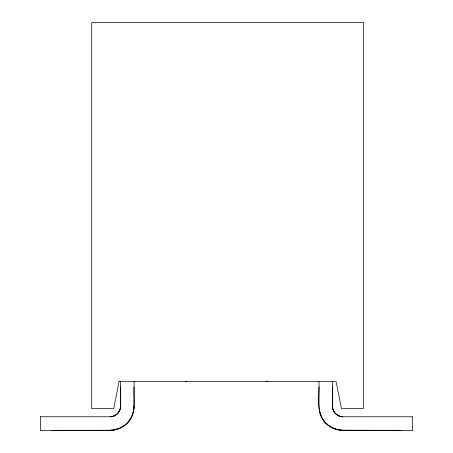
<?xml version="1.0" encoding="UTF-8"?>
<svg xmlns="http://www.w3.org/2000/svg" width="453" height="453" viewBox="0 0 453 453"><rect width="100%" height="100%" fill="white"/><g stroke="black" fill="none" stroke-linecap="round" stroke-linejoin="round"><path stroke-width="0.68" d="M40.425 416.76L110.17 416.76C115.651 416.851 120.594 411.919 120.487 406.432L120.498 386.862M134.088 381.426L134.048 406.432C133.862 411.647 132.197 416.828 129.088 421.041M51.189 430.35L110.17 430.265C117.859 429.965 125.47 426.398 129.864 419.948C136.381 410.158 133.329 397.825 134.088 386.862M318.912 381.426C319.897 394.206 315.945 408.436 323.136 419.948C327.53 426.398 335.141 429.965 342.83 430.265L412.575 430.35M120.498 406.432C120.555 411.913 115.617 416.822 110.17 416.743C115.662 416.822 120.526 411.907 120.498 406.432L120.56 381.426M134.003 406.432C134.167 419.348 122.831 430.356 110.17 430.35L40.425 430.35M186.761 381.154L185.186 381.426L186.313 381.284M186.336 381.279L185.186 381.426M110.17 430.265L114.303 429.874A25.277 25.277 0 0 0 123.057 426.528A22.293 22.293 0 0 0 129.088 421.041M412.575 416.76L342.83 416.76C337.349 416.851 332.406 411.919 332.513 406.432L332.502 386.862M323.912 421.041A22.293 22.293 0 0 0 329.937 426.528A25.277 25.277 0 0 0 338.697 429.874L342.83 430.265L401.811 430.35M332.44 381.426L332.502 406.432C332.457 411.919 337.343 416.788 342.83 416.76C337.343 416.805 332.474 411.919 332.502 406.432M266.687 381.284L267.814 381.426L266.664 381.279M267.814 381.426L266.239 381.154M342.83 430.265C330.888 430.35 319.824 420.582 319.28 408.498M323.912 421.041C320.803 416.828 319.139 411.647 318.952 406.432L318.912 386.862M412.473 416.76L412.473 430.35M40.527 416.76L40.527 430.35M119.139 381.426L113.703 408.606L91.687 408.606L91.687 22.65L363.487 22.65L363.487 408.606L341.471 408.606L336.035 381.426L119.139 381.426"/></g></svg>
